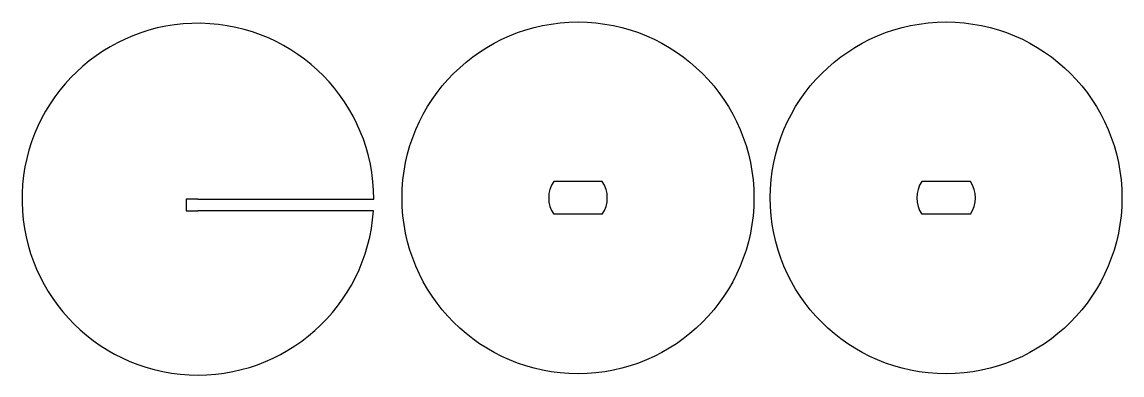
# Model space of a CAD drawing. Header units: millimetres. Extents: x 1745.4 to 1839.2, y 1970.1 to 2000.2.
import ezdxf

# ---------------------------------------------------------------- set-up
doc = ezdxf.new("R2010")
doc.units = ezdxf.units.MM
doc.layers.add('exterior', color=6, linetype='Continuous')
doc.layers.add('interior', color=4, linetype='Continuous')

msp = doc.modelspace()

# ---------------------------------------------------------------- linework, layer by layer
at = {"layer": 'exterior'}
for points in [[(1760.383, 1985.076), (1759.383, 1985.076), (1759.383, 1984.076), (1760.383, 1984.076)], [(1760.383, 1985.076), (1775.383, 1985.076)], [(1775.349, 1984.076), (1760.383, 1984.076)]]:
    msp.add_lwpolyline(points, dxfattribs=at)
for centre in [(1792.791, 1985.186), (1824.175, 1985.186)]:
    msp.add_circle(centre, 15, dxfattribs=at)
msp.add_arc((1760.383, 1985.076), 15, 0, 356.17745, dxfattribs=at)
at = {"layer": 'interior'}
for points in [[(1794.862, 1986.586), (1790.72, 1986.586)], [(1826.246, 1986.586), (1822.104, 1986.586)], [(1794.862, 1983.786), (1790.72, 1983.786)], [(1826.246, 1983.786), (1822.104, 1983.786)]]:
    msp.add_lwpolyline(points, dxfattribs=at)
for centre, start, end in [((1792.791, 1985.186), 145.9442, 214.0558), ((1792.791, 1985.186), 325.9442, 34.0558), ((1824.175, 1985.186), 145.9442, 214.0558), ((1824.175, 1985.186), 325.9442, 34.0558)]:
    msp.add_arc(centre, 2.5, start, end, dxfattribs=at)

doc.saveas('drawing.dxf')
